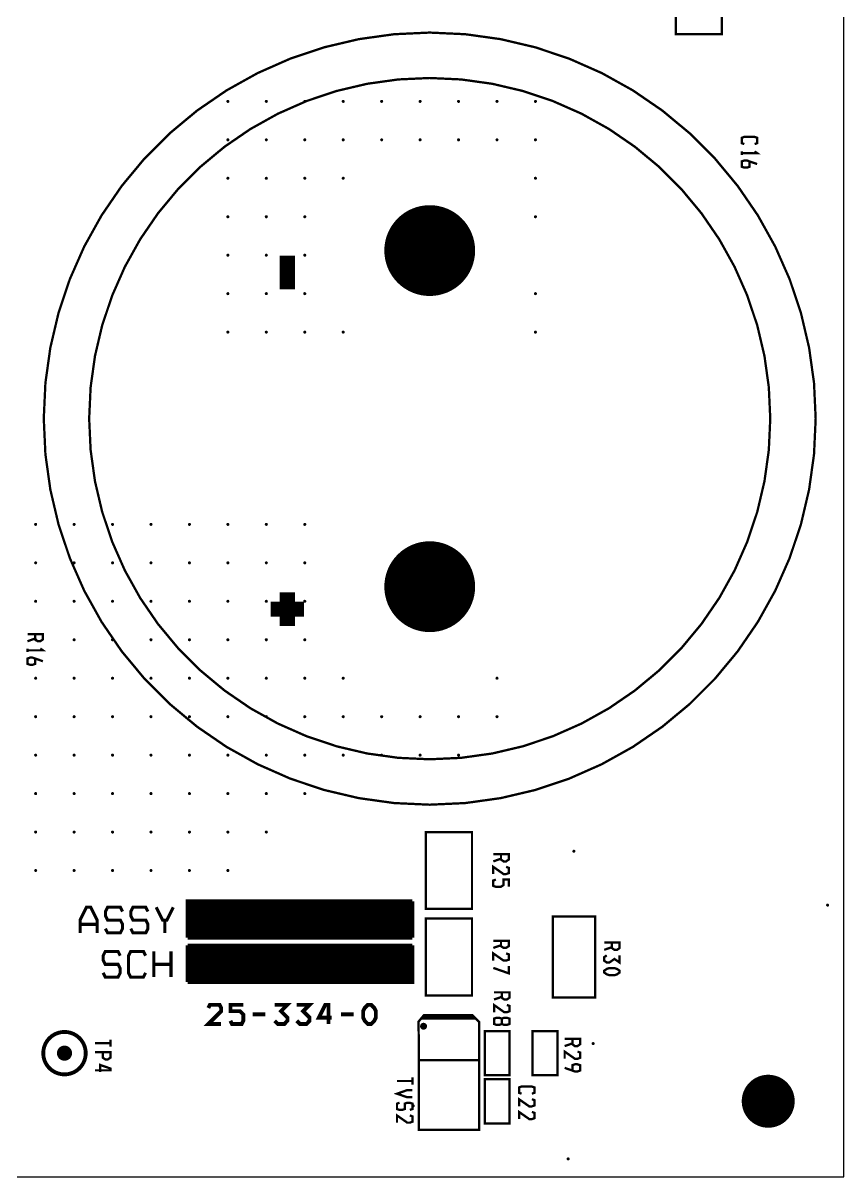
# Model space of a CAD drawing. Extents: x -16 to 352, y -5 to 215.
# Drawn here: x 100.8 to 155, y -5 to 71.2 of the extents above; entities that cross this region are included whole.
import ezdxf

# ---------------------------------------------------------------- set-up
doc = ezdxf.new("R2010")
doc.units = 0
doc.header["$MEASUREMENT"] = 0
doc.layers.get('0').update_dxf_attribs({"linetype": 'CONTINUOUS'})
for name, color, linetype in [('25-334-0_DRD', 7, 'CONTINUOUS'), ('25-334-0_SST', 12, 'CONTINUOUS'), ('THRUHOLE_NPT', 8, 'CONTINUOUS'), ('THRUHOLE_TAP', 15, 'CONTINUOUS')]:
    doc.layers.add(name, color=color, linetype=linetype)

# ---------------------------------------------------------------- blocks, each defined once
blk = doc.blocks.new('ROUND_1')
at = {"const_width": 1.75006}
blk.add_lwpolyline([(-0.87503, 0, 1), (0.87503, 0, 1)], format="xyb", close=True, dxfattribs=at)
blk = doc.blocks.new('ROUND_75')
at = {"const_width": 0.10033}
blk.add_lwpolyline([(-0.050164, 0, 1), (0.050164, 0, 1)], format="xyb", close=True, dxfattribs=at)
blk = doc.blocks.new('ROUND_81')
at = {"const_width": 2.99974}
blk.add_lwpolyline([(-1.49987, 0, 1), (1.49987, 0, 1)], format="xyb", close=True, dxfattribs=at)
blk = doc.blocks.new('ROUND_3')
at = {"const_width": 0.50038}
blk.add_lwpolyline([(-0.25019, 0, 1), (0.25019, 0, 1)], format="xyb", close=True, dxfattribs=at)

msp = doc.modelspace()

# ---------------------------------------------------------------- linework, layer by layer
at = {"layer": '25-334-0_DRD'}
for p, q in [((155.00096, -4.99872), (155.00096, 215.00084)), ((-15.99946, -4.99872), (155.00096, -4.99872))]:
    msp.add_line(p, q, dxfattribs=at)
at = {"layer": '25-334-0_SST'}
for points, const_width in [([(144.272, 70.485), (146.939, 70.485), (146.939, 75.565), (143.891, 75.565), (143.891, 70.485), (144.272, 70.485)], 0.1524), ([(148.41982, 63.2206), (148.25218, 63.27902), (148.25218, 63.63462), (148.41982, 63.69558000000001), (149.098, 63.69558000000001), (149.26818, 63.63462), (149.26818, 63.27902), (149.098, 63.2206)], 0.1524), ([(148.25218, 62.50178), (148.25218, 62.738)], 0.1524), ([(148.25218, 62.61861999999999), (149.26818, 62.61861999999999), (149.098, 62.738)], 0.1524), ([(148.76018, 62.0776), (148.76018, 61.722), (148.59, 61.66358), (148.41982, 61.66358), (148.25218, 61.722), (148.25218, 62.0776), (148.41982, 62.13601999999999), (148.59, 62.13601999999999), (149.26818, 61.8998)], 0.1524), ([(118.22938, 55.83936), (118.22938, 53.61686)], 1.00076), ([(118.22938, 33.61436), (118.22938, 31.39186)], 1.00076), ([(117.1194, 32.50438), (119.33936, 32.50438)], 1.00076), ([(101.56952, 30.85846), (101.56952, 30.50286), (101.73716, 30.38348), (101.90734, 30.38348), (102.07752, 30.50286), (102.07752, 30.85846), (101.06152, 30.85846)], 0.1524), ([(101.56952, 30.56128), (101.06152, 30.38348)], 0.1524), ([(101.06152, 29.66466), (101.06152, 29.90088)], 0.1524), ([(101.06152, 29.7815), (102.07752, 29.7815), (101.90734, 29.90088)], 0.1524), ([(101.56952, 29.24048), (101.56952, 28.88488), (101.39934, 28.82646), (101.22916, 28.82646), (101.06152, 28.88488), (101.06152, 29.24048), (101.22916, 29.2989), (101.39934, 29.2989), (102.07752, 29.06268)], 0.1524), ([(130.048, 17.78), (127.381, 17.78), (127.381, 12.7), (130.429, 12.7), (130.429, 17.78), (130.048, 17.78)], 0.1524), ([(132.34416, 16.31696), (132.34416, 15.96136), (132.51434, 15.84198), (132.68198, 15.84198), (132.85216, 15.96136), (132.85216, 16.31696), (131.83616, 16.31696)], 0.1524), ([(132.34416, 16.01978), (131.83616, 15.84198)], 0.1524), ([(131.83616, 15.00378), (131.83616, 15.47876), (132.51434, 15.00378), (132.68198, 15.00378), (132.85216, 15.0622), (132.85216, 15.4178), (132.68198, 15.47876)], 0.1524), ([(132.00634, 14.64056), (131.83616, 14.5796), (131.83616, 14.224), (132.00634, 14.16558), (132.34416, 14.16558), (132.51434, 14.28496), (132.51434, 14.64056), (132.85216, 14.64056), (132.85216, 14.16558)], 0.1524), ([(126.492, 13.208), (111.633, 13.208), (111.633, 10.795)], 0.254), ([(126.492, 13.1826), (111.633, 13.1826)], 0.254), ([(126.492, 12.954), (111.633, 12.954)], 0.254), ([(111.7346, 13.208), (111.7346, 10.795)], 0.254), ([(111.9632, 13.208), (111.9632, 10.795)], 0.254), ([(112.1918, 13.208), (112.1918, 10.795)], 0.254), ([(112.4204, 13.208), (112.4204, 10.795)], 0.254), ([(112.649, 13.208), (112.649, 10.795)], 0.254), ([(112.8776, 13.208), (112.8776, 10.795)], 0.254), ([(113.1062, 13.208), (113.1062, 10.795)], 0.254), ([(113.3348, 13.208), (113.3348, 10.795)], 0.254), ([(113.5634, 13.208), (113.5634, 10.795)], 0.254), ([(113.792, 13.208), (113.792, 10.795)], 0.254), ([(114.0206, 13.208), (114.0206, 10.795)], 0.254), ([(114.2492, 13.208), (114.2492, 10.795)], 0.254), ([(114.4778, 13.208), (114.4778, 10.795)], 0.254), ([(114.7064, 13.208), (114.7064, 10.795)], 0.254), ([(114.935, 13.208), (114.935, 10.795)], 0.254), ([(115.1636, 13.208), (115.1636, 10.795)], 0.254), ([(115.3922, 13.208), (115.3922, 10.795)], 0.254), ([(115.6208, 13.208), (115.6208, 10.795)], 0.254), ([(115.8494, 13.208), (115.8494, 10.795)], 0.254), ([(116.078, 13.208), (116.078, 10.795)], 0.254), ([(116.3066, 13.208), (116.3066, 10.795)], 0.254), ([(116.5352, 13.208), (116.5352, 10.795)], 0.254), ([(116.7638, 13.208), (116.7638, 10.795)], 0.254), ([(116.9924, 13.208), (116.9924, 10.795)], 0.254), ([(117.221, 13.208), (117.221, 10.795)], 0.254), ([(117.4496, 13.208), (117.4496, 10.795)], 0.254), ([(117.6782, 13.208), (117.6782, 10.795)], 0.254), ([(117.9068, 13.208), (117.9068, 10.795)], 0.254), ([(118.1354, 13.208), (118.1354, 10.795)], 0.254), ([(118.364, 13.208), (118.364, 10.795)], 0.254), ([(118.5926, 13.208), (118.5926, 10.795)], 0.254), ([(118.8212, 13.208), (118.8212, 10.795)], 0.254), ([(119.0498, 13.208), (119.0498, 10.795)], 0.254), ([(119.2784, 13.208), (119.2784, 10.795)], 0.254), ([(119.507, 13.208), (119.507, 10.795)], 0.254), ([(119.7356, 13.208), (119.7356, 10.795)], 0.254), ([(119.9642, 13.208), (119.9642, 10.795)], 0.254), ([(120.1928, 13.208), (120.1928, 10.795)], 0.254), ([(120.4214, 13.208), (120.4214, 10.795)], 0.254), ([(120.65, 13.208), (120.65, 10.795)], 0.254), ([(120.8786, 13.208), (120.8786, 10.795)], 0.254), ([(121.1072, 13.208), (121.1072, 10.795)], 0.254), ([(121.3358, 13.208), (121.3358, 10.795)], 0.254), ([(121.5644, 13.208), (121.5644, 10.795)], 0.254), ([(121.793, 13.208), (121.793, 10.795)], 0.254), ([(122.0216, 13.208), (122.0216, 10.795)], 0.254), ([(122.2502, 13.208), (122.2502, 10.795)], 0.254), ([(122.4788, 13.208), (122.4788, 10.795)], 0.254), ([(122.7074, 13.208), (122.7074, 10.795)], 0.254), ([(122.936, 13.208), (122.936, 10.795)], 0.254), ([(123.1646, 13.208), (123.1646, 10.795)], 0.254), ([(123.3932, 13.208), (123.3932, 10.795)], 0.254), ([(123.6218, 13.208), (123.6218, 10.795)], 0.254), ([(123.8504, 13.208), (123.8504, 10.795)], 0.254), ([(124.079, 13.208), (124.079, 10.795)], 0.254), ([(124.3076, 13.208), (124.3076, 10.795)], 0.254), ([(124.5362, 13.208), (124.5362, 10.795)], 0.254), ([(124.7648, 13.208), (124.7648, 10.795)], 0.254), ([(124.9934, 13.208), (124.9934, 10.795)], 0.254), ([(125.222, 13.208), (125.222, 10.795)], 0.254), ([(125.4506, 13.208), (125.4506, 10.795)], 0.254), ([(125.6792, 13.208), (125.6792, 10.795)], 0.254), ([(125.9078, 13.208), (125.9078, 10.795)], 0.254), ([(126.1364, 13.208), (126.1364, 10.795)], 0.254), ([(126.365, 13.208), (126.365, 10.795)], 0.254), ([(126.492, 13.208), (126.492, 10.795)], 0.254), ([(105.664, 11.12012), (105.664, 11.96594), (105.23982, 12.81176), (104.95788, 12.81176), (104.5337, 11.96594), (104.5337, 11.12012)], 0.2032), ([(107.3404, 12.52982), (107.19816, 12.81176), (106.35234, 12.81176), (106.2101, 12.52982), (106.2101, 12.24788), (106.35234, 11.96594), (107.19816, 11.96594), (107.3404, 11.684), (107.3404, 11.40206), (107.19816, 11.12012), (106.35234, 11.12012), (106.2101, 11.40206)], 0.2032), ([(109.0168, 12.52982), (108.87456, 12.81176), (108.02874, 12.81176), (107.8865, 12.52982), (107.8865, 12.24788), (108.02874, 11.96594), (108.87456, 11.96594), (109.0168, 11.684), (109.0168, 11.40206), (108.87456, 11.12012), (108.02874, 11.12012), (107.8865, 11.40206)], 0.2032), ([(110.6932, 12.81176), (110.26902, 11.96594), (109.98708, 11.96594), (109.5629, 12.81176)], 0.2032), ([(126.492, 12.7254), (111.633, 12.7254)], 0.254), ([(126.492, 12.4968), (111.633, 12.4968)], 0.254), ([(126.492, 12.2682), (111.633, 12.2682)], 0.254), ([(135.763, 12.192), (138.557, 12.192), (138.557, 6.858), (135.763, 6.858), (135.763, 12.192)], 0.1524), ([(105.664, 11.684), (104.5337, 11.684)], 0.2032), ([(110.12932, 11.12012), (110.12932, 11.96594)], 0.2032), ([(126.492, 12.0396), (111.633, 12.0396)], 0.254), ([(126.492, 11.811), (111.633, 11.811)], 0.254), ([(126.492, 11.5824), (111.633, 11.5824)], 0.254), ([(126.492, 11.3538), (111.633, 11.3538)], 0.254), ([(130.048, 12.065), (127.381, 12.065), (127.381, 6.985), (130.429, 6.985), (130.429, 12.065), (130.048, 12.065)], 0.1524), ([(126.492, 11.1252), (111.633, 11.1252)], 0.254), ([(126.492, 10.8966), (111.633, 10.8966)], 0.254), ([(126.492, 10.795), (111.633, 10.795)], 0.254), ([(132.34416, 10.60196), (132.34416, 10.24636), (132.51434, 10.12698), (132.68198, 10.12698), (132.85216, 10.24636), (132.85216, 10.60196), (131.83616, 10.60196)], 0.1524), ([(107.188, 9.60882), (107.04576, 9.89076), (106.19994, 9.89076), (106.0577, 9.60882), (106.0577, 9.326880000000001), (106.19994, 9.044939999999999), (107.04576, 9.044939999999999), (107.188, 8.763), (107.188, 8.481060000000001), (107.04576, 8.199119999999999), (106.19994, 8.199119999999999), (106.0577, 8.481060000000001)], 0.2032), ([(108.8644, 8.481060000000001), (108.72216, 8.199119999999999), (107.87634, 8.199119999999999), (107.7341, 8.481060000000001), (107.7341, 9.60882), (107.87634, 9.89076), (108.72216, 9.89076), (108.8644, 9.60882)], 0.2032), ([(109.4105, 8.199119999999999), (109.4105, 9.89076)], 0.2032), ([(110.5408, 8.199119999999999), (110.5408, 9.89076)], 0.2032), ([(111.633, 10.287), (111.633, 7.874)], 0.254), ([(126.492, 10.287), (111.633, 10.287)], 0.254), ([(126.492, 10.287), (126.492, 7.874), (111.633, 7.874)], 0.254), ([(126.492, 10.2616), (111.633, 10.2616)], 0.254), ([(126.492, 10.033), (111.633, 10.033)], 0.254), ([(126.492, 9.8044), (111.633, 9.8044)], 0.254), ([(111.7346, 10.287), (111.7346, 7.874)], 0.254), ([(111.9632, 10.287), (111.9632, 7.874)], 0.254), ([(112.1918, 10.287), (112.1918, 7.874)], 0.254), ([(112.4204, 10.287), (112.4204, 7.874)], 0.254), ([(112.649, 10.287), (112.649, 7.874)], 0.254), ([(112.8776, 10.287), (112.8776, 7.874)], 0.254), ([(113.1062, 10.287), (113.1062, 7.874)], 0.254), ([(113.3348, 10.287), (113.3348, 7.874)], 0.254), ([(113.5634, 10.287), (113.5634, 7.874)], 0.254), ([(113.792, 10.287), (113.792, 7.874)], 0.254), ([(114.0206, 10.287), (114.0206, 7.874)], 0.254), ([(114.2492, 10.287), (114.2492, 7.874)], 0.254), ([(114.4778, 10.287), (114.4778, 7.874)], 0.254), ([(114.7064, 10.287), (114.7064, 7.874)], 0.254), ([(114.935, 10.287), (114.935, 7.874)], 0.254), ([(115.1636, 10.287), (115.1636, 7.874)], 0.254), ([(115.3922, 10.287), (115.3922, 7.874)], 0.254), ([(115.6208, 10.287), (115.6208, 7.874)], 0.254), ([(115.8494, 10.287), (115.8494, 7.874)], 0.254), ([(116.078, 10.287), (116.078, 7.874)], 0.254), ([(116.3066, 10.287), (116.3066, 7.874)], 0.254), ([(116.5352, 10.287), (116.5352, 7.874)], 0.254), ([(116.7638, 10.287), (116.7638, 7.874)], 0.254), ([(116.9924, 10.287), (116.9924, 7.874)], 0.254), ([(117.221, 10.287), (117.221, 7.874)], 0.254), ([(117.4496, 10.287), (117.4496, 7.874)], 0.254), ([(117.6782, 10.287), (117.6782, 7.874)], 0.254), ([(117.9068, 10.287), (117.9068, 7.874)], 0.254), ([(118.1354, 10.287), (118.1354, 7.874)], 0.254), ([(118.364, 10.287), (118.364, 7.874)], 0.254), ([(118.5926, 10.287), (118.5926, 7.874)], 0.254), ([(118.8212, 10.287), (118.8212, 7.874)], 0.254), ([(119.0498, 10.287), (119.0498, 7.874)], 0.254), ([(119.2784, 10.287), (119.2784, 7.874)], 0.254), ([(119.507, 10.287), (119.507, 7.874)], 0.254), ([(119.7356, 10.287), (119.7356, 7.874)], 0.254), ([(119.9642, 10.287), (119.9642, 7.874)], 0.254), ([(120.1928, 10.287), (120.1928, 7.874)], 0.254), ([(120.4214, 10.287), (120.4214, 7.874)], 0.254), ([(120.65, 10.287), (120.65, 7.874)], 0.254), ([(120.8786, 10.287), (120.8786, 7.874)], 0.254), ([(121.1072, 10.287), (121.1072, 7.874)], 0.254), ([(121.3358, 10.287), (121.3358, 7.874)], 0.254), ([(121.5644, 10.287), (121.5644, 7.874)], 0.254), ([(121.793, 10.287), (121.793, 7.874)], 0.254), ([(122.0216, 10.287), (122.0216, 7.874)], 0.254), ([(122.2502, 10.287), (122.2502, 7.874)], 0.254), ([(122.4788, 10.287), (122.4788, 7.874)], 0.254), ([(122.7074, 10.287), (122.7074, 7.874)], 0.254), ([(122.936, 10.287), (122.936, 7.874)], 0.254), ([(123.1646, 10.287), (123.1646, 7.874)], 0.254), ([(123.3932, 10.287), (123.3932, 7.874)], 0.254), ([(123.6218, 10.287), (123.6218, 7.874)], 0.254), ([(123.8504, 10.287), (123.8504, 7.874)], 0.254), ([(124.079, 10.287), (124.079, 7.874)], 0.254), ([(124.3076, 10.287), (124.3076, 7.874)], 0.254), ([(124.5362, 10.287), (124.5362, 7.874)], 0.254), ([(124.7648, 10.287), (124.7648, 7.874)], 0.254), ([(124.9934, 10.287), (124.9934, 7.874)], 0.254), ([(125.222, 10.287), (125.222, 7.874)], 0.254), ([(125.4506, 10.287), (125.4506, 7.874)], 0.254), ([(125.6792, 10.287), (125.6792, 7.874)], 0.254), ([(125.9078, 10.287), (125.9078, 7.874)], 0.254), ([(126.1364, 10.287), (126.1364, 7.874)], 0.254), ([(126.365, 10.287), (126.365, 7.874)], 0.254), ([(132.34416, 10.30478), (131.83616, 10.12698)], 0.1524), ([(131.83616, 9.288780000000001), (131.83616, 9.763760000000001), (132.51434, 9.288780000000001), (132.68198, 9.288780000000001), (132.85216, 9.3472), (132.85216, 9.7028), (132.68198, 9.763760000000001)], 0.1524), ([(139.67206, 10.47496), (139.67206, 10.11936), (139.8397, 9.99998), (140.00988, 9.99998), (140.18006, 10.11936), (140.18006, 10.47496), (139.16406, 10.47496)], 0.1524), ([(139.67206, 10.17778), (139.16406, 9.99998)], 0.1524), ([(110.5408, 9.044939999999999), (109.4105, 9.044939999999999)], 0.2032), ([(126.492, 9.5758), (111.633, 9.5758)], 0.254), ([(126.492, 9.3472), (111.633, 9.3472)], 0.254), ([(126.492, 9.1186), (111.633, 9.1186)], 0.254), ([(139.3317, 9.63676), (139.16406, 9.517380000000001), (139.16406, 9.28116), (139.3317, 9.16178), (139.50188, 9.16178), (139.8397, 9.398), (140.18006, 9.16178), (140.18006, 9.63676)], 0.1524), ([(126.492, 8.89), (111.633, 8.89)], 0.254), ([(126.492, 8.6614), (111.633, 8.6614)], 0.254), ([(126.492, 8.4328), (111.633, 8.4328)], 0.254), ([(131.83616, 8.80618), (132.85216, 8.45058), (132.85216, 8.92556)], 0.1524), ([(139.16406, 8.62076), (139.3317, 8.7376), (139.50188, 8.79856), (139.8397, 8.79856), (140.00988, 8.7376), (140.18006, 8.62076), (140.18006, 8.501380000000001), (140.00988, 8.382), (139.8397, 8.32358), (139.50188, 8.32358), (139.3317, 8.382), (139.16406, 8.501380000000001), (139.16406, 8.62076)], 0.1524), ([(126.492, 8.2042), (111.633, 8.2042)], 0.254), ([(126.492, 7.9756), (111.633, 7.9756)], 0.254), ([(132.39242, 7.193280000000001), (132.39242, 6.837680000000001), (132.56006, 6.7183), (132.73024, 6.7183), (132.90042, 6.837680000000001), (132.90042, 7.193280000000001), (131.88442, 7.193280000000001)], 0.1524), ([(132.39242, 6.8961), (131.88442, 6.7183)], 0.1524), ([(113.8555, 5.10032), (113.00968, 5.10032), (113.8555, 5.94868), (113.8555, 6.1595), (113.74882, 6.37032), (113.11382, 6.37032), (113.00968, 6.1595)], 0.254), ([(114.47018, 5.313680000000001), (114.57432, 5.10032), (115.20932, 5.10032), (115.316, 5.313680000000001), (115.316, 5.73532), (115.10518, 5.94868), (114.47018, 5.94868), (114.47018, 6.37032), (115.316, 6.37032)], 0.254), ([(117.39118, 5.313680000000001), (117.602, 5.10032), (118.02618, 5.10032), (118.237, 5.313680000000001), (118.237, 5.5245), (117.81282, 5.94868), (118.237, 6.37032), (117.39118, 6.37032)], 0.254), ([(118.85168, 5.313680000000001), (119.0625, 5.10032), (119.48668, 5.10032), (119.6975, 5.313680000000001), (119.6975, 5.5245), (119.27332, 5.94868), (119.6975, 6.37032), (118.85168, 6.37032)], 0.254), ([(121.158, 5.5245), (120.31218, 5.5245), (120.73382, 6.37032), (120.94718, 6.37032), (120.94718, 5.10032)], 0.254), ([(123.55068, 5.10032), (123.33732, 5.313680000000001), (123.23318, 5.5245), (123.23318, 5.94868), (123.33732, 6.1595), (123.55068, 6.37032), (123.7615, 6.37032), (123.97232, 6.1595), (124.079, 5.94868), (124.079, 5.5245), (123.97232, 5.313680000000001), (123.7615, 5.10032), (123.55068, 5.10032)], 0.254), ([(131.88442, 5.8801), (131.88442, 6.35508), (132.56006, 5.8801), (132.73024, 5.8801), (132.90042, 5.94106), (132.90042, 6.29666), (132.73024, 6.35508)], 0.1524), ([(116.7765, 5.73532), (115.93068, 5.73532)], 0.254), ([(122.6185, 5.73532), (121.77268, 5.73532)], 0.254), ([(126.90856, 4.099559999999999), (126.90602, -0.254), (126.90602, -1.8923), (130.90398, -1.8923), (130.9116, 5.2324), (130.4544, 5.6896), (127.254, 5.6896), (126.8984, 5.2578), (126.90856, 4.099559999999999)], 0.1524), ([(130.4544, 5.6388), (127.254, 5.6388), (127.127, 5.4864), (127.0508, 5.4356), (127, 5.3848)], 0.1524), ([(127.1016, 5.4864), (127, 5.3848)], 0.1524), ([(127.1016, 5.4864), (127.127, 5.461)], 0.1524), ([(130.6068, 5.4864), (127.127, 5.4864)], 0.1524), ([(130.6322, 5.461), (127.127, 5.461)], 0.1524), ([(127.23876, 5.62102), (127.23876, 5.461)], 0.1524), ([(130.46964, 5.623559999999999), (127.2413, 5.623559999999999)], 0.1524), ([(127.37592, 5.6388), (127.37592, 5.461)], 0.1524), ([(127.51308, 5.6388), (127.51308, 5.461)], 0.1524), ([(127.65024, 5.6388), (127.65024, 5.461)], 0.1524), ([(127.7874, 5.6388), (127.7874, 5.461)], 0.1524), ([(127.92456, 5.6388), (127.92456, 5.461)], 0.1524), ([(128.06172, 5.6388), (128.06172, 5.461)], 0.1524), ([(128.19888, 5.6388), (128.19888, 5.461)], 0.1524), ([(128.33604, 5.6388), (128.33604, 5.461)], 0.1524), ([(128.4732, 5.6388), (128.4732, 5.461)], 0.1524), ([(128.61036, 5.6388), (128.61036, 5.461)], 0.1524), ([(128.74752, 5.6388), (128.74752, 5.461)], 0.1524), ([(128.88468, 5.6388), (128.88468, 5.461)], 0.1524), ([(129.02184, 5.6388), (129.02184, 5.461)], 0.1524), ([(129.159, 5.6388), (129.159, 5.461)], 0.1524), ([(129.29616, 5.6388), (129.29616, 5.461)], 0.1524), ([(129.43332, 5.6388), (129.43332, 5.461)], 0.1524), ([(129.57048, 5.6388), (129.57048, 5.461)], 0.1524), ([(129.70764, 5.6388), (129.70764, 5.461)], 0.1524), ([(129.8448, 5.6388), (129.8448, 5.461)], 0.1524), ([(129.98196, 5.6388), (129.98196, 5.461)], 0.1524), ([(130.11912, 5.6388), (130.11912, 5.461)], 0.1524), ([(130.25628, 5.6388), (130.25628, 5.461)], 0.1524), ([(130.39344, 5.6388), (130.39344, 5.461)], 0.1524), ([(130.4544, 5.6388), (130.6322, 5.461)], 0.1524), ([(130.5306, 5.5626), (130.5306, 5.461)], 0.1524), ([(132.39242, 5.10286), (132.56006, 5.0419), (132.73024, 5.0419), (132.90042, 5.10286), (132.90042, 5.45846), (132.73024, 5.51688), (132.56006, 5.51688), (132.39242, 5.45846), (132.39242, 5.10286), (132.22224, 5.0419), (132.05206, 5.0419), (131.88442, 5.10286), (131.88442, 5.45846), (132.05206, 5.51688), (132.22224, 5.51688), (132.39242, 5.45846)], 0.1524), ([(127.37084, 4.9022), (127.08382, 4.9022)], 0.1524), ([(127.35306, 5.03936), (127.1016, 5.03936)], 0.1524), ([(127.1778, 5.09524), (127.1778, 4.808219999999999)], 0.1524), ([(127.31496, 5.077459999999999), (127.31496, 4.826000000000001)], 0.1524), ([(132.9055, 1.7145), (132.9055, 4.6355), (131.2672, 4.6355), (131.2672, 1.7145), (132.9055, 1.7145)], 0.1524), ([(134.4295, 4.6355), (134.4295, 1.7145), (136.0678, 1.7145), (136.0678, 4.6355), (134.4295, 4.6355)], 0.1524), ([(105.5243, 3.83794), (106.5403, 3.83794)], 0.1524), ([(106.5403, 3.60172), (106.5403, 4.07416)], 0.1524), ([(137.0584, 4.11734), (137.0584, 3.76174), (137.22858, 3.64236), (137.39876, 3.64236), (137.5664, 3.76174), (137.5664, 4.11734), (136.5504, 4.11734)], 0.1524), ([(137.0584, 3.82016), (136.5504, 3.64236)], 0.1524), ([(106.0323, 3.23596), (106.0323, 2.88036), (106.20248, 2.76352), (106.37266, 2.76352), (106.5403, 2.88036), (106.5403, 3.23596), (105.5243, 3.23596)], 0.1524), ([(136.5504, 2.80416), (136.5504, 3.27914), (137.22858, 2.80416), (137.39876, 2.80416), (137.5664, 2.86512), (137.5664, 3.22072), (137.39876, 3.27914)], 0.1524), ([(105.86466, 1.92532), (105.86466, 2.39776), (106.5403, 2.16154), (106.5403, 2.04216), (105.5243, 2.04216)], 0.1524), ([(126.9492, 2.7178), (130.8862, 2.7178)], 0.1524), ([(137.0584, 2.02692), (137.0584, 2.38252), (137.22858, 2.44094), (137.39876, 2.44094), (137.5664, 2.38252), (137.5664, 2.02692), (137.39876, 1.96596), (137.22858, 1.96596), (136.5504, 2.20472)], 0.1524), ([(126.48946, 1.09982), (126.48946, 1.5748)], 0.1524), ([(132.9055, -1.4605), (132.9055, 1.4605), (131.2672, 1.4605), (131.2672, -1.4605), (132.9055, -1.4605)], 0.1524), ([(126.48946, 0.26162), (126.15164, 0.26162), (125.47346, 0.4978399999999999), (126.15164, 0.7366), (126.48946, 0.7366)], 0.1524), ([(125.47346, 1.33604), (126.48946, 1.33604)], 0.1524), ([(133.70306, 0.4953), (133.53542, 0.5562600000000001), (133.53542, 0.91186), (133.70306, 0.9702799999999999), (134.38124, 0.9702799999999999), (134.55142, 0.91186), (134.55142, 0.5562600000000001), (134.38124, 0.4953)], 0.1524), ([(133.53542, -0.34036), (133.53542, 0.13208), (134.21106, -0.34036), (134.38124, -0.34036), (134.55142, -0.28194), (134.55142, 0.07366), (134.38124, 0.13208)], 0.1524), ([(126.31928, -0.57658), (126.48946, -0.51562), (126.48946, -0.16002), (126.31928, -0.1016), (126.15164, -0.1016), (125.98146, -0.16002), (125.98146, -0.51562), (125.81128, -0.57658), (125.64364, -0.57658), (125.47346, -0.51562), (125.47346, -0.16002), (125.64364, -0.1016)], 0.1524), ([(133.53542, -1.17856), (133.53542, -0.70612), (134.21106, -1.17856), (134.38124, -1.17856), (134.55142, -1.12014), (134.55142, -0.76454), (134.38124, -0.70612)], 0.1524), ([(125.47346, -1.41478), (125.47346, -0.9398), (126.15164, -1.41478), (126.31928, -1.41478), (126.48946, -1.35382), (126.48946, -0.9982200000000001), (126.31928, -0.9398)], 0.1524)]:
    msp.add_lwpolyline(points, dxfattribs=dict(at, const_width=const_width))
for points, const_width in [([(127.635, 70.58406, 0.4142136), (102.13594, 45.085)], 0.1524), ([(153.13406, 45.085, 0.4142136), (127.635, 70.58406)], 0.1524), ([(127.635, 67.58431999999999, 0.4142136), (105.13568, 45.085)], 0.1524), ([(150.13432, 45.085, 0.4142136), (127.635, 67.58431999999999)], 0.1524), ([(102.13594, 45.085, 0.4142136), (127.635, 19.58594)], 0.1524), ([(105.13568, 45.085, 0.4142136), (127.635, 22.58568)], 0.1524), ([(127.635, 19.58594, 0.4142136), (153.13406, 45.085)], 0.1524), ([(127.635, 22.58568, 0.4142136), (150.13432, 45.085)], 0.1524), ([(103.505, 4.57708, 0.4142136), (102.10292, 3.175)], 0.254), ([(104.90708, 3.175, 0.4142136), (103.505, 4.57708)], 0.254), ([(127.2286, 5.1054, 0.4142136), (127.0762, 4.953)], 0.1524), ([(127.0762, 4.953, 0.4142136), (127.2286, 4.8006)], 0.1524), ([(127.381, 4.953, 0.4142136), (127.2286, 5.1054)], 0.1524), ([(127.2286, 4.8006, 0.4142136), (127.381, 4.953)], 0.1524), ([(102.10292, 3.175, 0.4142136), (103.505, 1.77292)], 0.254), ([(103.505, 1.77292, 0.4142136), (104.90708, 3.175)], 0.254)]:
    msp.add_lwpolyline(points, format="xyb", dxfattribs=dict(at, const_width=const_width))

# ---------------------------------------------------------------- block references
at = {"layer": 'THRUHOLE_NPT'}
msp.add_blockref('ROUND_1', (149.9997, 0), dxfattribs=at)
at = {"layer": 'THRUHOLE_TAP'}
for name, p in [('ROUND_75', (114.3, 66.04)), ('ROUND_75', (116.84, 66.04)), ('ROUND_75', (119.38, 66.04)), ('ROUND_75', (121.92, 66.04)), ('ROUND_75', (124.46, 66.04)), ('ROUND_75', (127, 66.04)), ('ROUND_75', (129.54, 66.04)), ('ROUND_75', (132.08, 66.04)), ('ROUND_75', (134.62, 66.04)), ('ROUND_75', (114.3, 63.5)), ('ROUND_75', (116.84, 63.5)), ('ROUND_75', (119.38, 63.5)), ('ROUND_75', (121.92, 63.5)), ('ROUND_75', (124.46, 63.5)), ('ROUND_75', (127, 63.5)), ('ROUND_75', (129.54, 63.5)), ('ROUND_75', (132.08, 63.5)), ('ROUND_75', (134.62, 63.5)), ('ROUND_75', (114.3, 60.96)), ('ROUND_75', (116.84, 60.96)), ('ROUND_75', (119.38, 60.96)), ('ROUND_75', (121.92, 60.96)), ('ROUND_75', (134.62, 60.96)), ('ROUND_81', (127.635, 56.1848)), ('ROUND_75', (114.3, 58.42)), ('ROUND_75', (116.84, 58.42)), ('ROUND_75', (119.38, 58.42)), ('ROUND_75', (134.62, 58.42)), ('ROUND_75', (114.3, 55.88)), ('ROUND_75', (116.84, 55.88)), ('ROUND_75', (119.38, 55.88)), ('ROUND_75', (114.3, 53.34)), ('ROUND_75', (116.84, 53.34)), ('ROUND_75', (119.38, 53.34)), ('ROUND_75', (134.62, 53.34)), ('ROUND_75', (114.3, 50.8)), ('ROUND_75', (116.84, 50.8)), ('ROUND_75', (119.38, 50.8)), ('ROUND_75', (121.92, 50.8)), ('ROUND_75', (134.62, 50.8)), ('ROUND_75', (101.6, 38.1)), ('ROUND_75', (104.14, 38.1)), ('ROUND_75', (106.68, 38.1)), ('ROUND_75', (109.22, 38.1)), ('ROUND_75', (111.76, 38.1)), ('ROUND_75', (114.3, 38.1)), ('ROUND_75', (116.84, 38.1)), ('ROUND_75', (119.38, 38.1)), ('ROUND_81', (127.635, 33.9852)), ('ROUND_75', (101.6, 35.56)), ('ROUND_75', (104.14, 35.56)), ('ROUND_75', (106.68, 35.56)), ('ROUND_75', (109.22, 35.56)), ('ROUND_75', (111.76, 35.56)), ('ROUND_75', (114.3, 35.56)), ('ROUND_75', (116.84, 35.56)), ('ROUND_75', (119.38, 35.56)), ('ROUND_75', (101.6, 33.02)), ('ROUND_75', (104.14, 33.02)), ('ROUND_75', (106.68, 33.02)), ('ROUND_75', (109.22, 33.02)), ('ROUND_75', (111.76, 33.02)), ('ROUND_75', (114.3, 33.02)), ('ROUND_75', (116.84, 33.02)), ('ROUND_75', (119.38, 33.02)), ('ROUND_75', (101.6, 30.48)), ('ROUND_75', (104.14, 30.48)), ('ROUND_75', (106.68, 30.48)), ('ROUND_75', (109.22, 30.48)), ('ROUND_75', (111.76, 30.48)), ('ROUND_75', (114.3, 30.48)), ('ROUND_75', (116.84, 30.48)), ('ROUND_75', (119.38, 30.48)), ('ROUND_75', (101.6, 27.94)), ('ROUND_75', (104.14, 27.94)), ('ROUND_75', (106.68, 27.94)), ('ROUND_75', (109.22, 27.94)), ('ROUND_75', (111.76, 27.94)), ('ROUND_75', (114.3, 27.94)), ('ROUND_75', (116.84, 27.94)), ('ROUND_75', (119.38, 27.94)), ('ROUND_75', (121.92, 27.94)), ('ROUND_75', (132.08, 27.94)), ('ROUND_75', (101.6, 25.4)), ('ROUND_75', (104.14, 25.4)), ('ROUND_75', (106.68, 25.4)), ('ROUND_75', (109.22, 25.4)), ('ROUND_75', (111.76, 25.4)), ('ROUND_75', (114.3, 25.4)), ('ROUND_75', (116.84, 25.4)), ('ROUND_75', (119.38, 25.4)), ('ROUND_75', (121.92, 25.4)), ('ROUND_75', (124.46, 25.4)), ('ROUND_75', (127, 25.4)), ('ROUND_75', (129.54, 25.4)), ('ROUND_75', (132.08, 25.4)), ('ROUND_75', (101.6, 22.86)), ('ROUND_75', (104.14, 22.86)), ('ROUND_75', (106.68, 22.86)), ('ROUND_75', (109.22, 22.86)), ('ROUND_75', (111.76, 22.86)), ('ROUND_75', (114.3, 22.86)), ('ROUND_75', (116.84, 22.86)), ('ROUND_75', (119.38, 22.86)), ('ROUND_75', (121.92, 22.86)), ('ROUND_75', (124.46, 22.86)), ('ROUND_75', (127, 22.86)), ('ROUND_75', (129.54, 22.86)), ('ROUND_75', (101.6, 20.32)), ('ROUND_75', (104.14, 20.32)), ('ROUND_75', (106.68, 20.32)), ('ROUND_75', (109.22, 20.32)), ('ROUND_75', (111.76, 20.32)), ('ROUND_75', (114.3, 20.32)), ('ROUND_75', (116.84, 20.32)), ('ROUND_75', (119.38, 20.32)), ('ROUND_75', (101.6, 17.78)), ('ROUND_75', (104.14, 17.78)), ('ROUND_75', (106.68, 17.78)), ('ROUND_75', (109.22, 17.78)), ('ROUND_75', (111.76, 17.78)), ('ROUND_75', (114.3, 17.78)), ('ROUND_75', (116.84, 17.78)), ('ROUND_75', (137.16, 16.51)), ('ROUND_75', (101.6, 15.24)), ('ROUND_75', (104.14, 15.24)), ('ROUND_75', (106.68, 15.24)), ('ROUND_75', (109.22, 15.24)), ('ROUND_75', (111.76, 15.24)), ('ROUND_75', (114.3, 15.24)), ('ROUND_75', (153.924, 12.954)), ('ROUND_75', (138.43, 3.81)), ('ROUND_3', (103.505, 3.175)), ('ROUND_75', (126.5428, -0.3048)), ('ROUND_75', (136.779, -3.81))]:
    msp.add_blockref(name, p, dxfattribs=at)

doc.saveas('drawing.dxf')
